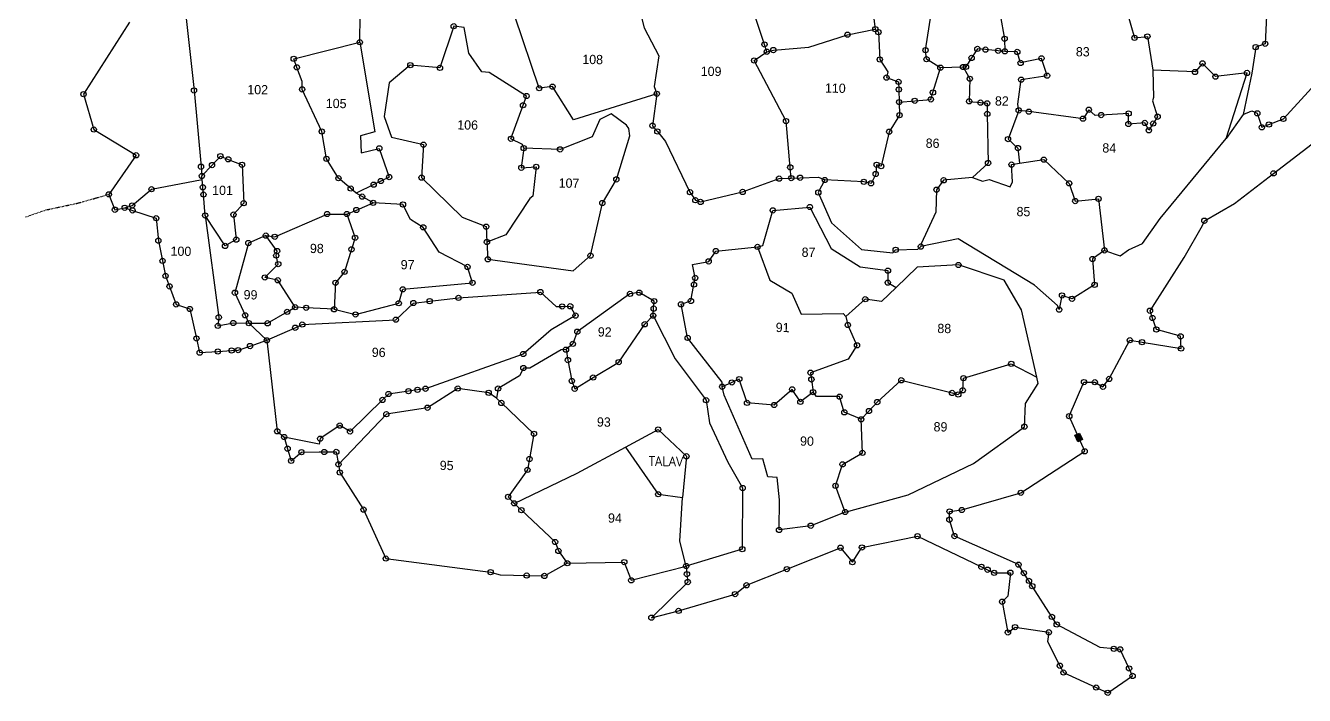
# Model space of a CAD drawing. Header units: metres. Extents: x 260865 to 263222, y 2175276 to 2178220.
# Drawn here: x 261061 to 262374, y 2175276 to 2175965 of the extents above; entities that cross this region are included whole.
import ezdxf

# ---------------------------------------------------------------- set-up
doc = ezdxf.new("R2010")
doc.units = ezdxf.units.M
doc.header["$MEASUREMENT"] = 0
doc.linetypes.add('DIVIDE', pattern=[1.25, 0.5, -0.25, 0, -0.25, 0, -0.25])
for name, color, linetype in [('OFF', 1, 'Continuous'), ('POLY_PARCEL', 6, 'Continuous'), ('POLY_WATER', 4, 'Continuous'), ('SYM_STONE', 1, 'Continuous'), ('TEXT_MAPIN', 7, 'Continuous'), ('TEXT_PARCEL', 7, 'Continuous'), ('V_BOUND_LINE', 7, 'Continuous'), ('V_DIVIDE_LINE', 7, 'DIVIDE')]:
    doc.layers.add(name, color=color, linetype=linetype)
doc.styles.get("Standard").update_dxf_attribs({"font": 'simplex.shx'})
doc.styles.add('TEXT_MAP', font='', dxfattribs={"height": 1.8})
doc.styles.get('TEXT_MAP').set_extended_font_data('Kruti Dev 050')

msp = doc.modelspace()

# ---------------------------------------------------------------- hatches: boundary and pattern name
at = {"layer": 'SYM_STONE'}
msp.add_hatch(color=256, dxfattribs=at).paths.add_polyline_path([(262142.7, 2175545.9), (262138, 2175543.9), (262141, 2175537.1), (262145.7, 2175539.2)])

# ---------------------------------------------------------------- linework, layer by layer
at = {"layer": 'OFF'}
msp.add_line((262310.9, 2175873.4), (262293.4, 2175848.7), dxfattribs=at)
at = {"layer": 'POLY_PARCEL'}
for p, q in [((261220, 2176022.3), (261233.5, 2175898.1)), ((261924.9, 2176024.8), (261933.1, 2175961.1)), ((261685.3, 2176003.6), (261695.9, 2175962.5)), ((261819.3, 2175945.4), (261801.3, 2175999.7)), ((262335.6, 2175989.2), (262333.5, 2175946.1)), ((261403.7, 2175947.7), (261404.1, 2175975.7)), ((261984.7, 2175939.5), (261992.2, 2175987.7)), ((262061.4, 2175975.7), (262065.9, 2175951.2)), ((262191.6, 2175978.2), (262199.3, 2175952.2)), ((261500.2, 2175964.1), (261486.1, 2175921.3)), ((261510.8, 2175962.7), (261500.2, 2175964.1)), ((261515.6, 2175936.4), (261510.8, 2175962.7)), ((261588, 2175900.4), (261563, 2175974.4)), ((261695.9, 2175962.5), (261710.7, 2175933.6)), ((261864.8, 2175942.6), (261904.6, 2175955.4)), ((261904.6, 2175955.4), (261933.1, 2175961.1)), ((261933.1, 2175961.1), (261936.3, 2175958)), ((261936.3, 2175958), (261937.7, 2175929.9)), ((262065.9, 2175951.2), (262066.1, 2175938.3)), ((262199.3, 2175952.2), (262212.5, 2175953.6)), ((262212.5, 2175953.6), (262218.2, 2175919.1)), ((261335.9, 2175930.6), (261403.7, 2175947.7)), ((261403.7, 2175947.7), (261419.3, 2175855.5)), ((261528.9, 2175917.2), (261515.6, 2175936.4)), ((261808.7, 2175928.9), (261821.7, 2175937.9)), ((261821.7, 2175937.9), (261819.3, 2175945.4)), ((261821.7, 2175937.9), (261828.4, 2175939.6)), ((261828.4, 2175939.6), (261864.8, 2175942.6)), ((261985.8, 2175930.2), (261984.7, 2175939.5)), ((262037.9, 2175940.8), (262032, 2175931.5)), ((262046.2, 2175940.1), (262037.9, 2175940.8)), ((262059.2, 2175938.9), (262046.2, 2175940.1)), ((262066.1, 2175938.3), (262059.2, 2175938.9)), ((262078.9, 2175937.7), (262066.1, 2175938.3)), ((262082.3, 2175926.4), (262078.9, 2175937.7)), ((262323.7, 2175942.6), (262319.9, 2175915.7)), ((262333.5, 2175946.1), (262323.7, 2175942.6)), ((262352.1, 2175868.9), (262417.4, 2175940.3)), ((261339.1, 2175921.8), (261335.9, 2175930.6)), ((261455.6, 2175924.1), (261433.9, 2175906)), ((261486.1, 2175921.3), (261455.6, 2175924.1)), ((261710.7, 2175933.6), (261706.1, 2175902)), ((261841.4, 2175866.6), (261808.7, 2175928.9)), ((261937.7, 2175929.9), (261946, 2175917.3)), ((261999.9, 2175921.5), (261985.8, 2175930.2)), ((262026.2, 2175922.3), (262023.2, 2175922.2)), ((262032, 2175931.5), (262026.2, 2175922.3)), ((262103.7, 2175931.1), (262082.3, 2175926.4)), ((262109.5, 2175913.3), (262103.7, 2175931.1)), ((262269.1, 2175925.9), (262261.4, 2175917.1)), ((262282.4, 2175912.3), (262269.1, 2175925.9)), ((261344.4, 2175907.2), (261339.1, 2175921.8)), ((261536.6, 2175916.7), (261528.9, 2175917.2)), ((261574.9, 2175892.4), (261536.6, 2175916.7)), ((261946, 2175917.3), (261944.6, 2175911.3)), ((261944.6, 2175911.3), (261957, 2175906.9)), ((261992.3, 2175896), (261999.9, 2175921.5)), ((262023.2, 2175922.2), (261999.9, 2175921.5)), ((262023.2, 2175922.2), (262023.9, 2175921)), ((262023.9, 2175921), (262030.1, 2175910.1)), ((262030.1, 2175910.1), (262029.5, 2175886.9)), ((262079.6, 2175884), (262082.9, 2175909.2)), ((262082.9, 2175909.2), (262109.5, 2175913.3)), ((262261.4, 2175917.1), (262218.2, 2175919.1)), ((262218.2, 2175919.1), (262218.9, 2175890.9)), ((262314.8, 2175916.1), (262282.4, 2175912.3)), ((262293.4, 2175848.7), (262314.8, 2175916.1)), ((262319.9, 2175915.7), (262310.9, 2175873.4)), ((261233.5, 2175898.1), (261240.7, 2175819.7)), ((261344.5, 2175899.2), (261344.4, 2175907.2)), ((261364.7, 2175855.9), (261344.5, 2175899.2)), ((261433.9, 2175906), (261428.6, 2175871.4)), ((261601.6, 2175902), (261588, 2175900.4)), ((261623.2, 2175868), (261601.6, 2175902)), ((261706.1, 2175902), (261708.7, 2175894.7)), ((261957, 2175906.9), (261957.3, 2175899.1)), ((261957.3, 2175899.1), (261957.6, 2175886.1)), ((261571.4, 2175882.9), (261574.9, 2175892.4)), ((261708.7, 2175894.7), (261623.2, 2175868)), ((261708.7, 2175894.7), (261704.3, 2175861.9)), ((261957.6, 2175886.1), (261973.6, 2175887.5)), ((261957.6, 2175886.1), (261958, 2175872.7)), ((261973.6, 2175887.5), (261990.2, 2175888.9)), ((261990.2, 2175888.9), (261992.3, 2175896)), ((262029.5, 2175886.9), (262041.1, 2175885.6)), ((262041.1, 2175885.6), (262047.9, 2175884.9)), ((262047.9, 2175884.9), (262048.1, 2175874)), ((262080.4, 2175877.6), (262079.6, 2175884)), ((262218.9, 2175890.9), (262217.6, 2175887.6)), ((262217.6, 2175887.6), (262223, 2175871.1)), ((261428.6, 2175871.4), (261436.3, 2175850.2)), ((261559, 2175848.4), (261571.4, 2175882.9)), ((261661.9, 2175873.9), (261650.1, 2175868.1)), ((261677.6, 2175862.5), (261661.9, 2175873.9)), ((261958, 2175872.7), (261947.4, 2175855.7)), ((262048.1, 2175874), (262048.9, 2175823.5)), ((262080.4, 2175877.6), (262069.4, 2175848.1)), ((262090.7, 2175876.3), (262080.4, 2175877.6)), ((262146.4, 2175869.1), (262090.7, 2175876.3)), ((262152.3, 2175878.3), (262146.4, 2175869.1)), ((262158.8, 2175872.5), (262152.3, 2175878.3)), ((262165, 2175872.8), (262158.8, 2175872.5)), ((262193.2, 2175874.4), (262165, 2175872.8)), ((262193, 2175863.6), (262193.2, 2175874.4)), ((262223, 2175871.1), (262218.5, 2175864.1)), ((262310.9, 2175873.4), (262319.9, 2175877.3)), ((262319.9, 2175877.3), (262325.4, 2175874.6)), ((262325.4, 2175874.6), (262330, 2175860.2)), ((261650.1, 2175868.1), (261642.4, 2175850.3)), ((261680, 2175859), (261677.6, 2175862.5)), ((261681.2, 2175851.4), (261680, 2175859)), ((261704.3, 2175861.9), (261709.3, 2175855.9)), ((261845.8, 2175819), (261841.4, 2175866.6)), ((262209.8, 2175864.7), (262193, 2175863.6)), ((262214, 2175857.2), (262209.8, 2175864.7)), ((262218.5, 2175864.1), (262214, 2175857.2)), ((262330, 2175860.2), (262337.3, 2175863.1)), ((262337.3, 2175863.1), (262352.1, 2175868.9)), ((261369.5, 2175827.8), (261364.7, 2175855.9)), ((261419.3, 2175855.5), (261404.4, 2175851.4)), ((261404.4, 2175851.4), (261405.3, 2175834.1)), ((261436.3, 2175850.2), (261469.1, 2175842.4)), ((261570.7, 2175842.4), (261559, 2175848.4)), ((261642.4, 2175850.3), (261609.4, 2175837.5)), ((261667.2, 2175806.7), (261681.2, 2175851.4)), ((261709.3, 2175855.9), (261717.7, 2175845.8)), ((261717.7, 2175845.8), (261742.8, 2175793.5)), ((261947.4, 2175855.7), (261939.2, 2175820.3)), ((262069.4, 2175848.1), (262079.6, 2175838.9)), ((262225.6, 2175766.4), (262293.4, 2175848.7)), ((261252, 2175821.4), (261260.6, 2175830.6)), ((261260.6, 2175830.6), (261268.7, 2175827.3)), ((261405.3, 2175834.1), (261423.8, 2175838.6)), ((261423.8, 2175838.6), (261433.9, 2175809.1)), ((261469.1, 2175842.4), (261467.2, 2175808.5)), ((261572.1, 2175838.8), (261569.6, 2175818.6)), ((261572.1, 2175838.8), (261570.7, 2175842.4)), ((261609.4, 2175837.5), (261572.1, 2175838.8)), ((262079.6, 2175838.9), (262081.3, 2175823.2)), ((261240.7, 2175819.7), (261241.6, 2175810.2)), ((261241.6, 2175810.2), (261252, 2175821.4)), ((261268.7, 2175827.3), (261282.8, 2175821.7)), ((261282.8, 2175821.7), (261284.5, 2175782.2)), ((261381.8, 2175807.9), (261369.5, 2175827.8)), ((261569.6, 2175818.6), (261584.9, 2175819.6)), ((261584.9, 2175819.6), (261581.4, 2175789.4)), ((261846.8, 2175808), (261845.8, 2175819)), ((261934.5, 2175821.7), (261933.5, 2175812.2)), ((261939.2, 2175820.3), (261934.5, 2175821.7)), ((262048.9, 2175823.5), (262032.9, 2175808.7)), ((262073, 2175821.9), (262081.3, 2175823.2)), ((262074, 2175804.2), (262073, 2175821.9)), ((262081.3, 2175823.2), (262106.1, 2175827)), ((262106.1, 2175827), (262132.2, 2175802.6)), ((261189.9, 2175796.6), (261241.9, 2175806.6)), ((261241.9, 2175806.6), (261241.6, 2175810.2)), ((261242.6, 2175798.6), (261241.9, 2175806.6)), ((261394.4, 2175797.3), (261381.8, 2175807.9)), ((261425.4, 2175805), (261418, 2175801.3)), ((261433.9, 2175809.1), (261425.4, 2175805)), ((261467.2, 2175808.5), (261508.9, 2175768)), ((261652.8, 2175782.4), (261667.2, 2175806.7)), ((261796.9, 2175793.8), (261834.3, 2175807.5)), ((261834.3, 2175807.5), (261846.8, 2175808)), ((261846.8, 2175808), (261855.8, 2175808.4)), ((261855.8, 2175808.4), (261874.7, 2175809.1)), ((261881.2, 2175806.1), (261874.6, 2175793.2)), ((261874.7, 2175809.1), (261881.2, 2175806.1)), ((261921.4, 2175804.2), (261881.2, 2175806.1)), ((261928.7, 2175802.6), (261921.4, 2175804.2)), ((261933.5, 2175812.2), (261928.7, 2175802.6)), ((262003.3, 2175805.8), (261996, 2175796.1)), ((262032.9, 2175808.7), (262003.3, 2175805.8)), ((262032.9, 2175808.7), (262043.2, 2175804.7)), ((262043.2, 2175804.7), (262049.9, 2175806.5)), ((262049.9, 2175806.5), (262071.7, 2175798.9)), ((262071.7, 2175798.9), (262074, 2175804.2)), ((261170, 2175779.9), (261189.9, 2175796.6)), ((261243.2, 2175791.1), (261242.6, 2175798.6)), ((261244.9, 2175769.6), (261243.2, 2175791.1)), ((261400.1, 2175792.4), (261394.4, 2175797.3)), ((261418, 2175801.3), (261400.1, 2175792.4)), ((261406.1, 2175789), (261400.1, 2175792.4)), ((261742.8, 2175793.5), (261748.3, 2175785.3)), ((261753.7, 2175783.5), (261796.9, 2175793.8)), ((261874.6, 2175793.2), (261888.2, 2175762.2)), ((261996, 2175796.1), (261995.3, 2175772.9)), ((262132.2, 2175802.6), (262138.4, 2175784.4)), ((261162.3, 2175777.5), (261170, 2175779.9)), ((261284.5, 2175782.2), (261274, 2175770.5)), ((261400.2, 2175775.2), (261417.4, 2175782.6)), ((261417.4, 2175782.6), (261406.1, 2175789)), ((261448.1, 2175780.9), (261417.4, 2175782.6)), ((261455.7, 2175765.3), (261448.1, 2175780.9)), ((261578.3, 2175787.2), (261553.6, 2175749.7)), ((261581.4, 2175789.4), (261578.3, 2175787.2)), ((261640.7, 2175728.3), (261652.8, 2175782.4)), ((261748.3, 2175785.3), (261753.7, 2175783.5)), ((261827.8, 2175774.8), (261865.9, 2175778.3)), ((261865.9, 2175778.3), (261887.9, 2175735.8)), ((262138.4, 2175784.4), (262162.3, 2175786.7)), ((262162.3, 2175786.7), (262168.4, 2175733.7)), ((261265.4, 2175738.3), (261244.9, 2175769.6)), ((261244.9, 2175769.6), (261258.9, 2175664.9)), ((261274, 2175770.5), (261276.9, 2175744.8)), ((261316.4, 2175747.7), (261370.2, 2175771.1)), ((261370.2, 2175771.1), (261390.5, 2175771.1)), ((261390.5, 2175771.1), (261400.2, 2175775.2)), ((261390.5, 2175771.1), (261398.9, 2175746.7)), ((261468.9, 2175757.4), (261455.7, 2175765.3)), ((261508.9, 2175768), (261533.5, 2175758.1)), ((261817.7, 2175738.8), (261827.8, 2175774.8)), ((261995.3, 2175772.9), (261980.3, 2175740.6)), ((262207.6, 2175740.8), (262225.6, 2175766.4)), ((261485.4, 2175732), (261468.9, 2175757.4)), ((261533.5, 2175758.1), (261534.3, 2175742.3)), ((261888.2, 2175762.2), (261919, 2175734.7)), ((261276.9, 2175744.8), (261265.4, 2175738.3)), ((261289.3, 2175741.3), (261275.5, 2175690.2)), ((261307.3, 2175748.9), (261289.3, 2175741.3)), ((261318.8, 2175733), (261307.3, 2175748.9)), ((261307.3, 2175748.9), (261316.4, 2175747.7)), ((261398.9, 2175746.7), (261395.2, 2175734.8)), ((261553.6, 2175749.7), (261534.3, 2175742.3)), ((261534.3, 2175742.3), (261535.2, 2175724.6)), ((261812.2, 2175737.3), (261817.7, 2175738.8)), ((262018.3, 2175745.6), (261979.9, 2175737.6)), ((261980.3, 2175740.6), (261979.9, 2175737.6)), ((262096.7, 2175697.8), (262018.3, 2175745.6)), ((262193.1, 2175734.4), (262207.6, 2175740.8)), ((261317.9, 2175728.4), (261318.8, 2175733)), ((261320, 2175719.6), (261317.9, 2175728.4)), ((261395.2, 2175734.8), (261388.1, 2175711.6)), ((261514.4, 2175716.7), (261485.4, 2175732)), ((261622.8, 2175712.8), (261640.7, 2175728.3)), ((261762, 2175722.4), (261769.4, 2175733)), ((261769.4, 2175733), (261812.2, 2175737.3)), ((261812.2, 2175737.3), (261824.9, 2175703.2)), ((261887.9, 2175735.8), (261917.5, 2175716.8)), ((261919, 2175734.7), (261951.2, 2175731.3)), ((261951.2, 2175731.3), (261954, 2175734.3)), ((261954, 2175734.3), (261976.8, 2175734.9)), ((261976.8, 2175734.9), (261979.9, 2175737.6)), ((262168.4, 2175733.7), (262156.1, 2175724.9)), ((262168.4, 2175733.7), (262184.7, 2175728)), ((262184.7, 2175728), (262193.1, 2175734.4)), ((261306.2, 2175705.9), (261320, 2175719.6)), ((261519.5, 2175700.4), (261514.4, 2175716.7)), ((261535.2, 2175724.6), (261622.8, 2175712.8)), ((261745.4, 2175719.1), (261762, 2175722.4)), ((261748.2, 2175705.4), (261745.4, 2175719.1)), ((261917.5, 2175716.8), (261946.1, 2175712.9)), ((261946.1, 2175712.9), (261945.9, 2175700.6)), ((261976, 2175716.6), (261954.4, 2175695.7)), ((262018.5, 2175718.7), (261976, 2175716.6)), ((262065.4, 2175703.2), (262018.5, 2175718.7)), ((262156.1, 2175724.9), (262158.3, 2175698.3)), ((261319.5, 2175703), (261306.2, 2175705.9)), ((261337.3, 2175675.3), (261319.5, 2175703)), ((261378.8, 2175700.4), (261377.3, 2175673.2)), ((261388.1, 2175711.6), (261378.8, 2175700.4)), ((261447.9, 2175693.7), (261519.5, 2175700.4)), ((261746.9, 2175698.6), (261748.2, 2175705.4)), ((261824.9, 2175703.2), (261847.5, 2175689.8)), ((261945.9, 2175700.6), (261954.4, 2175695.7)), ((262083.4, 2175672.5), (262065.4, 2175703.2)), ((261275.5, 2175690.2), (261275.5, 2175690.2)), ((261275.5, 2175690.2), (261286.1, 2175667)), ((261443.7, 2175679.4), (261447.9, 2175693.7)), ((261505.1, 2175684.9), (261589.2, 2175690.9)), ((261589.2, 2175690.9), (261605.5, 2175676)), ((261681.2, 2175689), (261627.1, 2175650.1)), ((261690.7, 2175690.3), (261681.2, 2175689)), ((261706.1, 2175681.6), (261690.7, 2175690.3)), ((261743.8, 2175681.7), (261746.9, 2175698.6)), ((261847.5, 2175689.8), (261857, 2175668.3)), ((261954.4, 2175695.7), (261939.3, 2175681.2)), ((262120.1, 2175676.9), (262096.7, 2175697.8)), ((262124.8, 2175687.4), (262121.9, 2175672.8)), ((262135.1, 2175684), (262124.8, 2175687.4)), ((262124.8, 2175687.4), (262124.8, 2175687.4)), ((262158.3, 2175698.3), (262135.1, 2175684)), ((261329.1, 2175670.5), (261337.3, 2175675.3)), ((261348.7, 2175674.7), (261337.3, 2175675.3)), ((261377.3, 2175673.2), (261348.7, 2175674.7)), ((261377.3, 2175673.2), (261399.4, 2175667.9)), ((261399.4, 2175667.9), (261443.7, 2175679.4)), ((261440.8, 2175662.5), (261458.8, 2175679.6)), ((261458.8, 2175679.6), (261475.5, 2175681.5)), ((261475.5, 2175681.5), (261505.1, 2175684.9)), ((261605.5, 2175676), (261611.5, 2175676.1)), ((261611.5, 2175676.1), (261619.9, 2175676.3)), ((261619.9, 2175676.3), (261625.3, 2175666.7)), ((261705, 2175666.7), (261705.5, 2175673.9)), ((261705.5, 2175673.9), (261706.1, 2175681.6)), ((261706.1, 2175681.6), (261706.1, 2175681.6)), ((261733.6, 2175678.3), (261743.8, 2175681.7)), ((261740.4, 2175643.8), (261733.6, 2175678.3)), ((261922.8, 2175683.5), (261903, 2175665.6)), ((261939.3, 2175681.2), (261922.8, 2175683.5)), ((262121.9, 2175672.8), (262120.1, 2175676.9)), ((261258.9, 2175664.9), (261258, 2175656.1)), ((261286.1, 2175667), (261289.8, 2175658.9)), ((261309.1, 2175658.8), (261329.1, 2175670.5)), ((261344.7, 2175657.5), (261440.8, 2175662.5)), ((261625.3, 2175666.7), (261600.2, 2175652)), ((261696.3, 2175657.8), (261705, 2175666.7)), ((261705, 2175666.7), (261727.6, 2175622.4)), ((261857, 2175668.3), (261900.1, 2175668.9)), ((261900.1, 2175668.9), (261903, 2175665.6)), ((261903, 2175665.6), (261904.9, 2175657)), ((262099, 2175603.5), (262083.4, 2175672.5)), ((261258, 2175656.1), (261273.8, 2175659.1)), ((261273.8, 2175659.1), (261289.8, 2175658.9)), ((261289.8, 2175658.9), (261309.1, 2175658.8)), ((261289.8, 2175658.9), (261308.3, 2175641.3)), ((261308.3, 2175641.3), (261337.5, 2175654.2)), ((261337.5, 2175654.2), (261344.7, 2175657.5)), ((261600.2, 2175652), (261571.6, 2175627.2)), ((261627.1, 2175650.1), (261622.5, 2175637.6)), ((261669.6, 2175618.9), (261696.3, 2175657.8)), ((261904.9, 2175657), (261914.3, 2175636.1)), ((261622.5, 2175637.6), (261615.5, 2175631.7)), ((261775.7, 2175598.2), (261740.4, 2175643.8)), ((261914.3, 2175636.1), (261905.3, 2175622)), ((261571.6, 2175627.2), (261471.2, 2175591.5)), ((261610.4, 2175631.6), (261578.4, 2175612.7)), ((261615.5, 2175631.7), (261610.4, 2175631.6)), ((261615.5, 2175631.7), (261617.5, 2175621)), ((261617.5, 2175621), (261621.5, 2175599.5)), ((261727.6, 2175622.4), (261759.3, 2175579.7)), ((261905.3, 2175622), (261866.6, 2175608)), ((261571.7, 2175612.8), (261567.7, 2175604.7)), ((261578.4, 2175612.7), (261571.7, 2175612.8)), ((261643.3, 2175603), (261669.6, 2175618.9)), ((261866.6, 2175608), (261867.5, 2175601.1)), ((262023.6, 2175602.4), (262072.7, 2175617.1)), ((262072.7, 2175617.1), (262099, 2175603.5)), ((261567.7, 2175604.7), (261545.7, 2175591.7)), ((261621.5, 2175599.5), (261624.4, 2175591.5)), ((261624.4, 2175591.5), (261643.3, 2175603)), ((261775.9, 2175593.6), (261775.7, 2175598.2)), ((261785.8, 2175598), (261775.9, 2175593.6)), ((261793.4, 2175601.4), (261785.8, 2175598)), ((261801.4, 2175577), (261793.4, 2175601.4)), ((261867.5, 2175601.1), (261869.2, 2175588)), ((261935.1, 2175577.8), (261959.8, 2175600.2)), ((261959.8, 2175600.2), (262011.9, 2175587.2)), ((262022.9, 2175589.9), (262023.6, 2175602.4)), ((262087.2, 2175576.3), (262100.5, 2175596.9)), ((262100.5, 2175596.9), (262099, 2175603.5)), ((261433.2, 2175586.1), (261427, 2175580)), ((261453.7, 2175589), (261433.2, 2175586.1)), ((261463, 2175590.4), (261453.7, 2175589)), ((261471.2, 2175591.5), (261463, 2175590.4)), ((261504.3, 2175591.7), (261473.3, 2175572)), ((261536.1, 2175587.3), (261504.3, 2175591.7)), ((261544, 2175581.8), (261536.1, 2175587.3)), ((261545.7, 2175591.7), (261544, 2175581.8)), ((261544, 2175581.8), (261549.1, 2175576.9)), ((261777.8, 2175584.8), (261775.9, 2175593.6)), ((261806.6, 2175519), (261777.8, 2175584.8)), ((261847.8, 2175590.9), (261829.2, 2175574.8)), ((261856.2, 2175578), (261847.8, 2175590.9)), ((261869.2, 2175588), (261856.2, 2175578)), ((261872.6, 2175583.4), (261869.2, 2175588)), ((261896.4, 2175583.4), (261872.6, 2175583.4)), ((261901.3, 2175567.3), (261896.4, 2175583.4)), ((262011.9, 2175587.2), (262018.3, 2175585.6)), ((262018.3, 2175585.6), (262022.9, 2175589.9)), ((261427, 2175580), (261393.7, 2175547.6)), ((261473.3, 2175572), (261431, 2175565.3)), ((261549.1, 2175576.9), (261582.6, 2175545.2)), ((261759.3, 2175579.7), (261762.7, 2175556.5)), ((261829.2, 2175574.8), (261801.4, 2175577)), ((261918.6, 2175560.1), (261926.6, 2175568.6)), ((261926.6, 2175568.6), (261935.1, 2175577.8)), ((262086.2, 2175552.5), (262087.2, 2175576.3)), ((261431, 2175565.3), (261381.8, 2175513.8)), ((261762.7, 2175556.5), (261781.5, 2175516.2)), ((261918.6, 2175560.1), (261901.3, 2175567.3)), ((261919.9, 2175525.6), (261918.6, 2175560.1)), ((261362, 2175534.6), (261326.1, 2175541.9)), ((261383.1, 2175553.6), (261363.1, 2175540.2)), ((261393.7, 2175547.6), (261383.1, 2175553.6)), ((261582.6, 2175545.2), (261578, 2175519.3)), ((262033.9, 2175514.6), (262086.2, 2175552.5)), ((261363.1, 2175540.2), (261362, 2175534.6)), ((261627, 2175504.9), (261676.7, 2175531.6)), ((261578, 2175519.3), (261575.9, 2175508.1)), ((261781.5, 2175516.2), (261796.9, 2175489.5)), ((261817.6, 2175519.6), (261806.6, 2175519)), ((261822.7, 2175501.1), (261817.6, 2175519.6)), ((261899.5, 2175513.8), (261919.9, 2175525.6)), ((261575.9, 2175508.1), (261556.1, 2175480.4)), ((261562.3, 2175473.7), (261627, 2175504.9)), ((261892.3, 2175491.7), (261899.5, 2175513.8)), ((261966.8, 2175482.3), (262033.9, 2175514.6)), ((261796.9, 2175489.5), (261796.5, 2175426.6)), ((261832.3, 2175500.2), (261822.7, 2175501.1)), ((261834.6, 2175477.2), (261832.3, 2175500.2)), ((261902.1, 2175464.8), (261892.3, 2175491.7)), ((261556.1, 2175480.4), (261562.3, 2175473.7)), ((261732.3, 2175434.7), (261735.2, 2175479.7)), ((261834.3, 2175446.4), (261834.6, 2175477.2)), ((261902.1, 2175464.8), (261966.8, 2175482.3)), ((261562.3, 2175473.7), (261569.7, 2175466.7)), ((261569.7, 2175466.7), (261604.3, 2175434)), ((261902.1, 2175464.8), (261866.8, 2175450.7)), ((261866.8, 2175450.7), (261834.3, 2175446.4)), ((261604.3, 2175434), (261607.7, 2175424.8)), ((261607.7, 2175424.8), (261616.8, 2175412.2)), ((261738.9, 2175409.3), (261732.3, 2175434.7)), ((261796.5, 2175426.6), (261738.9, 2175409.3))]:
    msp.add_line(p, q, dxfattribs=at)
at = {"layer": 'POLY_WATER'}
for p, q in [((261676.7, 2175531.6), (261710.1, 2175549.6)), ((261710.1, 2175549.6), (261739.1, 2175522.1)), ((261676.7, 2175531.6), (261710.2, 2175483.1)), ((261739.1, 2175522.1), (261735.2, 2175479.7)), ((261710.2, 2175483.1), (261735.2, 2175479.7))]:
    msp.add_line(p, q, dxfattribs=at)
at = {"layer": 'SYM_STONE'}
msp.add_lwpolyline([(262141, 2175537.1), (262138, 2175543.9), (262142.7, 2175545.9), (262145.7, 2175539.2)], close=True, dxfattribs=at)
for centre in [(261500.2, 2175964.1), (261933.1, 2175961.1), (261403.7, 2175947.7), (261904.6, 2175955.4), (261936.3, 2175958), (262065.9, 2175951.2), (262199.3, 2175952.2), (262212.5, 2175953.6), (262333.5, 2175946.1), (261819.3, 2175945.4), (261821.7, 2175937.9), (261828.4, 2175939.6), (261984.7, 2175939.5), (262037.9, 2175940.8), (262046.2, 2175940.1), (262059.2, 2175938.9), (262066.1, 2175938.3), (262078.9, 2175937.7), (262323.7, 2175942.6), (261335.9, 2175930.6), (261339.1, 2175921.8), (261455.6, 2175924.1), (261486.1, 2175921.3), (261808.7, 2175928.9), (261937.7, 2175929.9), (261985.8, 2175930.2), (261999.9, 2175921.5), (262023.2, 2175922.2), (262026.2, 2175922.3), (262032, 2175931.5), (262082.3, 2175926.4), (262103.7, 2175931.1), (262269.1, 2175925.9), (261944.6, 2175911.3), (261957, 2175906.9), (262030.1, 2175910.1), (262082.9, 2175909.2), (262109.5, 2175913.3), (262261.4, 2175917.1), (262282.4, 2175912.3), (262314.8, 2175916.1), (261120, 2175894.3), (261233.5, 2175898.1), (261344.5, 2175899.2), (261588, 2175900.4), (261601.6, 2175902), (261708.7, 2175894.7), (261957.3, 2175899.1), (261992.3, 2175896), (261571.4, 2175882.9), (261574.9, 2175892.4), (261957.6, 2175886.1), (261973.6, 2175887.5), (261990.2, 2175888.9), (262029.5, 2175886.9), (262041.1, 2175885.6), (262047.9, 2175884.9), (261958, 2175872.7), (262048.1, 2175874), (262080.4, 2175877.6), (262090.7, 2175876.3), (262146.4, 2175869.1), (262152.3, 2175878.3), (262165, 2175872.8), (262193.2, 2175874.4), (262223, 2175871.1), (262325.4, 2175874.6), (262352.1, 2175868.9), (261130.6, 2175857.9), (261364.7, 2175855.9), (261704.3, 2175861.9), (261709.3, 2175855.9), (261841.4, 2175866.6), (261947.4, 2175855.7), (262193, 2175863.6), (262209.8, 2175864.7), (262214, 2175857.2), (262218.5, 2175864.1), (262330, 2175860.2), (262337.3, 2175863.1), (261469.1, 2175842.4), (261559, 2175848.4), (262069.4, 2175848.1), (261174, 2175831.5), (261260.6, 2175830.6), (261369.5, 2175827.8), (261423.8, 2175838.6), (261572.1, 2175838.8), (261609.4, 2175837.5), (262079.6, 2175838.9), (261240.7, 2175819.7), (261252, 2175821.4), (261268.7, 2175827.3), (261282.8, 2175821.7), (261569.6, 2175818.6), (261584.9, 2175819.6), (261845.8, 2175819), (261934.5, 2175821.7), (261939.2, 2175820.3), (262048.9, 2175823.5), (262073, 2175821.9), (262106.1, 2175827), (261241.6, 2175810.2), (261381.8, 2175807.9), (261425.4, 2175805), (261433.9, 2175809.1), (261467.2, 2175808.5), (261667.2, 2175806.7), (261834.3, 2175807.5), (261846.8, 2175808), (261855.8, 2175808.4), (261881.2, 2175806.1), (261921.4, 2175804.2), (261928.7, 2175802.6), (261933.5, 2175812.2), (262003.3, 2175805.8), (262132.2, 2175802.6), (262342.1, 2175812.9), (261146.1, 2175791.3), (261189.9, 2175796.6), (261242.6, 2175798.6), (261243.2, 2175791.1), (261394.4, 2175797.3), (261406.1, 2175789), (261418, 2175801.3), (261742.8, 2175793.5), (261796.9, 2175793.8), (261874.6, 2175793.2), (261996, 2175796.1), (261152.3, 2175775.5), (261162.3, 2175777.5), (261170, 2175779.9), (261284.5, 2175782.2), (261400.2, 2175775.2), (261417.4, 2175782.6), (261448.1, 2175780.9), (261652.8, 2175782.4), (261748.3, 2175785.3), (261753.7, 2175783.5), (261865.9, 2175778.3), (262138.4, 2175784.4), (262162.3, 2175786.7), (261170.4, 2175774.8), (261194.7, 2175766.8), (261244.9, 2175769.6), (261274, 2175770.5), (261370.2, 2175771.1), (261390.5, 2175771.1), (261827.8, 2175774.8), (262271, 2175764.2), (261468.9, 2175757.4), (261533.5, 2175758.1), (261196.9, 2175743.7), (261265.4, 2175738.3), (261276.9, 2175744.8), (261289.3, 2175741.3), (261307.3, 2175748.9), (261316.4, 2175747.7), (261398.9, 2175746.7), (261534.3, 2175742.3), (261812.2, 2175737.3), (261979.9, 2175737.6), (261201.2, 2175722.9), (261317.9, 2175728.4), (261318.8, 2175733), (261395.2, 2175734.8), (261535.2, 2175724.6), (261640.7, 2175728.3), (261769.4, 2175733), (261954, 2175734.3), (262156.1, 2175724.9), (262168.4, 2175733.7), (261320, 2175719.6), (261388.1, 2175711.6), (261514.4, 2175716.7), (261762, 2175722.4), (261946.1, 2175712.9), (262018.5, 2175718.7), (261204.3, 2175707.5), (261208.4, 2175696.7), (261306.2, 2175705.9), (261319.5, 2175703), (261378.8, 2175700.4), (261519.5, 2175700.4), (261746.9, 2175698.6), (261748.2, 2175705.4), (261945.9, 2175700.6), (262158.3, 2175698.3), (261275.5, 2175690.2), (261447.9, 2175693.7), (261505.1, 2175684.9), (261589.2, 2175690.9), (261681.2, 2175689), (261690.7, 2175690.3), (261922.8, 2175683.5), (262124.8, 2175687.4), (262135.1, 2175684), (261215.2, 2175678.2), (261229.2, 2175673.5), (261329.1, 2175670.5), (261337.3, 2175675.3), (261348.7, 2175674.7), (261377.3, 2175673.2), (261443.7, 2175679.4), (261458.8, 2175679.6), (261475.5, 2175681.5), (261611.5, 2175676.1), (261619.9, 2175676.3), (261705.5, 2175673.9), (261706.1, 2175681.6), (261733.6, 2175678.3), (261743.8, 2175681.7), (262121.9, 2175672.8), (262215.2, 2175671.7), (261258.9, 2175664.9), (261273.8, 2175659.1), (261286.1, 2175667), (261289.8, 2175658.9), (261309.1, 2175658.8), (261344.7, 2175657.5), (261399.4, 2175667.9), (261440.8, 2175662.5), (261625.3, 2175666.7), (261696.3, 2175657.8), (261705, 2175666.7), (261904.9, 2175657), (262217.7, 2175664.2), (261258, 2175656.1), (261337.5, 2175654.2), (261627.1, 2175650.1), (262221.7, 2175652.4), (262246.6, 2175645.4), (261236, 2175643.2), (261272.1, 2175630.8), (261278.9, 2175631.2), (261291, 2175635.4), (261308.3, 2175641.3), (261615.5, 2175631.7), (261622.5, 2175637.6), (261740.4, 2175643.8), (261914.3, 2175636.1), (262194.4, 2175641.4), (262207, 2175639.4), (262247.1, 2175632.8), (261239.3, 2175628.6), (261258, 2175629.8), (261571.6, 2175627.2), (261617.5, 2175621), (261669.6, 2175618.9), (261571.7, 2175612.8), (261866.6, 2175608), (262072.7, 2175617.1), (261471.2, 2175591.5), (261504.3, 2175591.7), (261545.7, 2175591.7), (261621.5, 2175599.5), (261624.4, 2175591.5), (261643.3, 2175603), (261775.9, 2175593.6), (261785.8, 2175598), (261793.4, 2175601.4), (261867.5, 2175601.1), (261959.8, 2175600.2), (262023.6, 2175602.4), (262147.4, 2175598.3), (262158.6, 2175598.2), (262166.9, 2175593.5), (262173.3, 2175601.6), (261427, 2175580), (261433.2, 2175586.1), (261453.7, 2175589), (261463, 2175590.4), (261536.1, 2175587.3), (261759.3, 2175579.7), (261847.8, 2175590.9), (261869.2, 2175588), (261896.4, 2175583.4), (262011.9, 2175587.2), (262018.3, 2175585.6), (262022.9, 2175589.9), (261431, 2175565.3), (261473.3, 2175572), (261549.1, 2175576.9), (261801.4, 2175577), (261829.2, 2175574.8), (261856.2, 2175578), (261901.3, 2175567.3), (261926.6, 2175568.6), (261935.1, 2175577.8), (261383.1, 2175553.6), (261918.6, 2175560.1), (262086.2, 2175552.5), (262132.3, 2175563.3), (261319, 2175547.8), (261326.1, 2175541.9), (261363.1, 2175540.2), (261393.7, 2175547.6), (261582.6, 2175545.2), (261710.1, 2175549.6), (261329.6, 2175529.9), (261343.8, 2175526.3), (261367.3, 2175526.5), (261379.6, 2175526.6), (262148.1, 2175527.2), (261333.2, 2175517.4), (261381.8, 2175513.8), (261578, 2175519.3), (261739.1, 2175522.1), (261899.5, 2175513.8), (261919.9, 2175525.6), (261383.2, 2175505.4), (261575.9, 2175508.1), (261796.9, 2175489.5), (261892.3, 2175491.7), (261556.1, 2175480.4), (261562.3, 2175473.7), (261710.2, 2175483.1), (262082.5, 2175484.6), (261407.6, 2175467.3), (261569.7, 2175466.7), (261902.1, 2175464.8), (262009.4, 2175465.4), (262021.9, 2175466.9), (261866.8, 2175450.7), (262009.2, 2175456.9), (261604.3, 2175434), (261834.3, 2175446.4), (261976.5, 2175440), (262014.4, 2175440.1), (261607.7, 2175424.8), (261796.5, 2175426.6), (261897.4, 2175428.1), (261919.4, 2175428.4), (261430.4, 2175417), (261616.8, 2175412.2), (261675.3, 2175413.3), (261738.9, 2175409.3), (261909.6, 2175413.2), (262042, 2175408.5), (262080.2, 2175410.7), (261538.1, 2175403), (261575.1, 2175399.5), (261593.3, 2175399.1), (261682.5, 2175394.6), (261739.7, 2175401), (261842.3, 2175406.1), (262048.4, 2175405.5), (262055.1, 2175402.3), (262071.8, 2175402.4), (262085.7, 2175402), (261740.5, 2175392.8), (261800.8, 2175389.5), (262090.9, 2175394), (262094.3, 2175388.6), (261789.1, 2175380.4), (262063.4, 2175372.6), (261703.2, 2175356.2), (261731.1, 2175363.2), (262114.5, 2175357), (262076.6, 2175346.5), (262119.4, 2175349.2), (262069.3, 2175341), (262111.3, 2175341.2), (262178, 2175324.2), (262184.5, 2175323.6), (262122.6, 2175306.8), (262193.7, 2175304), (262126.3, 2175299.8), (262197.3, 2175296.3), (262159.9, 2175284.4), (262171.8, 2175279)]:
    msp.add_circle(centre, 2.7, dxfattribs=at)
at = {"layer": 'V_BOUND_LINE'}
for p, q in [((261167.3, 2175968.2), (261120, 2175894.3)), ((261120, 2175894.3), (261130.6, 2175857.9)), ((261130.6, 2175857.9), (261174, 2175831.5)), ((262342.1, 2175812.9), (262386.3, 2175846.5)), ((261174, 2175831.5), (261146.1, 2175791.3)), ((262302.1, 2175782), (262342.1, 2175812.9)), ((261146.1, 2175791.3), (261152.3, 2175775.5)), ((262271, 2175764.2), (262302.1, 2175782)), ((261152.3, 2175775.5), (261162.3, 2175777.5)), ((261162.3, 2175777.5), (261168.6, 2175775.4)), ((261168.6, 2175775.4), (261170.4, 2175774.8)), ((261170.4, 2175774.8), (261194.7, 2175766.8)), ((261194.7, 2175766.8), (261196.9, 2175743.7)), ((262250.1, 2175726.4), (262269.1, 2175759.2)), ((262269.1, 2175759.2), (262271, 2175764.2)), ((261196.9, 2175743.7), (261201.2, 2175722.9)), ((262215.2, 2175671.7), (262250.1, 2175726.4)), ((261201.2, 2175722.9), (261204.3, 2175707.5)), ((261204.3, 2175707.5), (261208.4, 2175696.7)), ((261208.4, 2175696.7), (261215.2, 2175678.2)), ((261215.2, 2175678.2), (261229.2, 2175673.5)), ((261229.2, 2175673.5), (261236, 2175643.2)), ((262217.7, 2175664.2), (262215.2, 2175671.7)), ((262221.7, 2175652.4), (262217.7, 2175664.2)), ((262246.6, 2175645.4), (262221.7, 2175652.4)), ((261236, 2175643.2), (261239.3, 2175628.6)), ((261278.9, 2175631.2), (261291, 2175635.4)), ((261291, 2175635.4), (261308.3, 2175641.3)), ((261308.3, 2175641.3), (261319, 2175547.8)), ((262173.3, 2175601.6), (262194.4, 2175641.4)), ((262194.4, 2175641.4), (262207, 2175639.4)), ((262207, 2175639.4), (262247.1, 2175632.8)), ((262247.1, 2175632.8), (262246.6, 2175645.4)), ((261239.3, 2175628.6), (261258, 2175629.8)), ((261258, 2175629.8), (261272.1, 2175630.8)), ((261272.1, 2175630.8), (261278.9, 2175631.2)), ((262132.3, 2175563.3), (262147.4, 2175598.3)), ((262147.4, 2175598.3), (262158.6, 2175598.2)), ((262158.6, 2175598.2), (262166.9, 2175593.5)), ((262166.9, 2175593.5), (262173.3, 2175601.6)), ((262148.1, 2175527.2), (262132.3, 2175563.3)), ((261319, 2175547.8), (261326.1, 2175541.9)), ((261326.1, 2175541.9), (261329.6, 2175529.9)), ((261329.6, 2175529.9), (261333.2, 2175517.4)), ((261333.2, 2175517.4), (261343.8, 2175526.3)), ((261343.8, 2175526.3), (261362, 2175526.5)), ((261362, 2175526.5), (261367.3, 2175526.5)), ((261367.3, 2175526.5), (261379.6, 2175526.6)), ((261379.6, 2175526.6), (261381.8, 2175513.8)), ((262082.5, 2175484.6), (262148.1, 2175527.2)), ((261381.8, 2175513.8), (261383.2, 2175505.4)), ((261383.2, 2175505.4), (261407.6, 2175467.3)), ((262021.9, 2175466.9), (262082.5, 2175484.6)), ((261407.6, 2175467.3), (261430.4, 2175417)), ((262009.2, 2175456.9), (262009.4, 2175465.4)), ((262009.4, 2175465.4), (262021.9, 2175466.9)), ((262014.4, 2175440.1), (262009.2, 2175456.9)), ((261919.4, 2175428.4), (261976.5, 2175440)), ((261976.5, 2175440), (262042, 2175408.5)), ((262080.2, 2175410.7), (262014.4, 2175440.1)), ((261842.3, 2175406.1), (261897.4, 2175428.1)), ((261897.4, 2175428.1), (261909.6, 2175413.2)), ((261909.6, 2175413.2), (261919.4, 2175428.4)), ((261430.4, 2175417), (261538.1, 2175403)), ((261593.3, 2175399.1), (261616.8, 2175412.2)), ((261616.8, 2175412.2), (261675.3, 2175413.3)), ((261675.3, 2175413.3), (261682.5, 2175394.6)), ((262085.7, 2175402), (262080.2, 2175410.7)), ((261538.1, 2175403), (261547.8, 2175400.2)), ((261547.8, 2175400.2), (261575.1, 2175399.5)), ((261575.1, 2175399.5), (261593.3, 2175399.1)), ((261682.5, 2175394.6), (261738.9, 2175409.3)), ((261738.9, 2175409.3), (261739.7, 2175401)), ((261739.7, 2175401), (261740.5, 2175392.8)), ((261800.8, 2175389.5), (261842.3, 2175406.1)), ((262042, 2175408.5), (262048.4, 2175405.5)), ((262048.4, 2175405.5), (262055.1, 2175402.3)), ((262055.1, 2175402.3), (262071.8, 2175402.4)), ((262071.8, 2175402.4), (262069.3, 2175378.3)), ((262090.9, 2175394), (262085.7, 2175402)), ((261740.5, 2175392.8), (261703.2, 2175356.2)), ((261789.1, 2175380.4), (261800.8, 2175389.5)), ((262094.3, 2175388.6), (262090.9, 2175394)), ((262114.5, 2175357), (262094.3, 2175388.6)), ((261731.1, 2175363.2), (261789.1, 2175380.4)), ((262069.3, 2175378.3), (262063.4, 2175372.6)), ((262063.4, 2175372.6), (262069.3, 2175341)), ((261703.2, 2175356.2), (261731.1, 2175363.2)), ((261731.1, 2175363.2), (261731.1, 2175363.2)), ((262069.3, 2175341), (262076.6, 2175346.5)), ((262076.6, 2175346.5), (262111.3, 2175341.2)), ((262119.4, 2175349.2), (262114.5, 2175357)), ((262164, 2175325.5), (262119.4, 2175349.2)), ((262111.3, 2175341.2), (262109.8, 2175331.6)), ((262109.8, 2175331.6), (262122.6, 2175306.8)), ((262178, 2175324.2), (262164, 2175325.5)), ((262184.5, 2175323.6), (262178, 2175324.2)), ((262193.7, 2175304), (262184.5, 2175323.6)), ((262122.6, 2175306.8), (262126.3, 2175299.8)), ((262126.3, 2175299.8), (262159.9, 2175284.4)), ((262171.8, 2175279), (262197.3, 2175296.3)), ((262197.3, 2175296.3), (262193.7, 2175304)), ((262159.9, 2175284.4), (262171.8, 2175279))]:
    msp.add_line(p, q, dxfattribs=at)
at = {"layer": 'V_DIVIDE_LINE'}
for p, q in [((261114.3, 2175782.3), (261146.1, 2175791.3)), ((261081, 2175775.2), (261114.3, 2175782.3)), ((261060.5, 2175767.9), (261081, 2175775.2))]:
    msp.add_line(p, q, dxfattribs=at)

# ---------------------------------------------------------------- texts
at = {"layer": 'TEXT_MAPIN'}
msp.add_text('TALAV', height=9.53, rotation=359.3128, dxfattribs=at).set_placement((261700.3, 2175512.4))
at = {"layer": 'TEXT_PARCEL', "style": 'TEXT_MAP'}
for s, p in [('83', (262139, 2175933.2)), ('108', (261632.2, 2175925.3)), ('109', (261753.8, 2175913.1)), ('102', (261288.2, 2175894.3)), ('110', (261881.4, 2175895.8)), ('105', (261368.8, 2175880.1)), ('82', (262055.9, 2175882.6)), ('106', (261503.8, 2175858)), ('86', (261984.8, 2175839.2)), ('84', (262166.2, 2175834.3)), ('107', (261607.9, 2175798.2)), ('101', (261252.1, 2175790.8)), ('85', (262078.1, 2175768.9)), ('98', (261352.5, 2175731)), ('100', (261209.4, 2175728.2)), ('87', (261857.4, 2175727.1)), ('97', (261445.7, 2175714.3)), ('99', (261284.4, 2175683.4)), ('92', (261648.1, 2175645.2)), ('91', (261830.8, 2175649.8)), ('88', (261996.8, 2175648.8)), ('96', (261416, 2175624.2)), ('93', (261647.2, 2175552.6)), ('89', (261992.9, 2175547.7)), ('90', (261855.8, 2175533)), ('95', (261485.8, 2175508)), ('94', (261658.6, 2175453.9))]:
    msp.add_text(s, height=9.53, rotation=359.3128, dxfattribs=at).set_placement(p)

doc.saveas('drawing.dxf')
